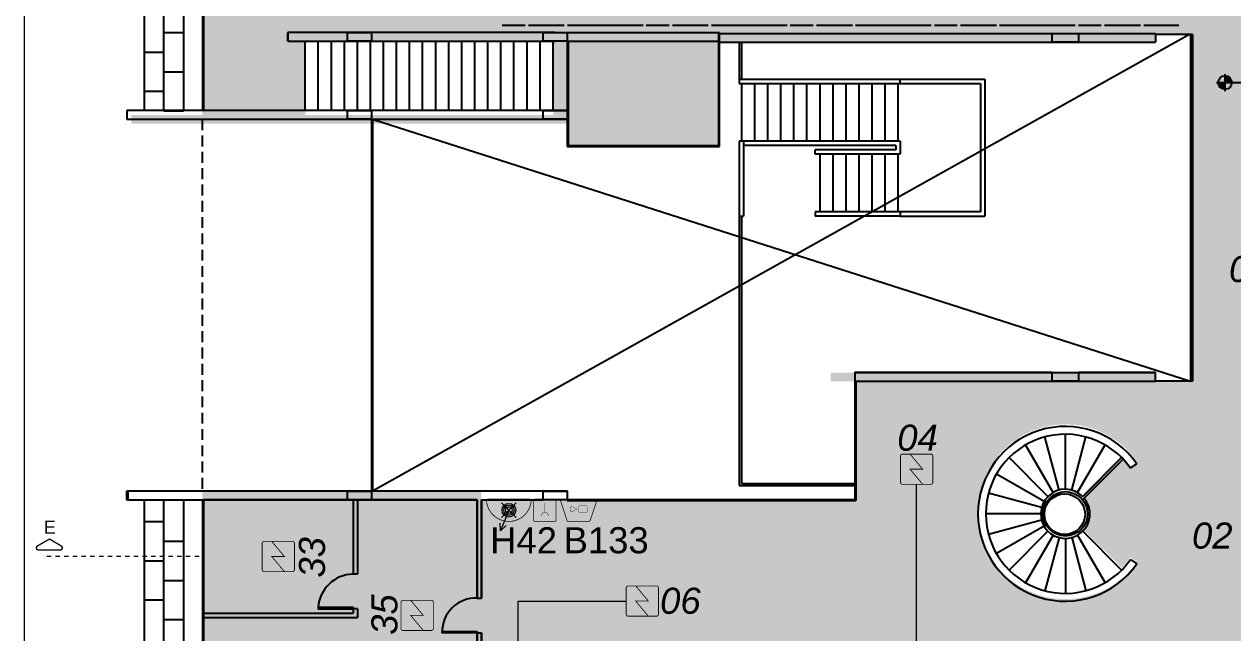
# Model space of a CAD drawing. Header units: metres. Extents: x -331 to 2982, y 362 to 2539.
# Drawn here: x 741.97 to 769.76, y 2189.98 to 2203.98 of the extents above; entities that cross this region are included whole.
import ezdxf
from ezdxf.enums import TextEntityAlignment as Align

# ---------------------------------------------------------------- set-up
doc = ezdxf.new("R2010")
doc.units = ezdxf.units.M
doc.linetypes.add('DASHDOT', pattern=[1, 0.5, -0.25, 0, -0.25])
doc.linetypes.add('DASHED2', pattern=[0.375, 0.25, -0.125])
doc.layers.get('0').update_dxf_attribs({"color": 251})
doc.layers.add('_corredores', color=251, linetype='Continuous', plot=False)
doc.layers.add('_salas', color=251, linetype='Continuous', plot=False)
for name, color, linetype in [('ALV', 251, 'Continuous'), ('Cota Nivel', 251, 'Continuous'), ('CX', 251, 'Continuous'), ('Det', 251, 'Continuous'), ('DET. FUMAÇA', 1, 'Continuous'), ('Det_Vigas', 251, 'Continuous'), ('Div', 251, 'Continuous'), ('Est', 251, 'Continuous'), ('Pis', 251, 'Continuous'), ('Proj', 251, 'DASHED2'), ('vid', 251, 'Continuous'), ('vis', 251, 'Continuous')]:
    doc.layers.add(name, color=color, linetype=linetype)
doc.layers.add('LCorte', color=251, linetype='Continuous', lineweight=20)
doc.styles.add('ARIAL', font='arial.ttf')
doc.styles.add('X3G_ENTITY_1416AFBF', font='arial.ttf', dxfattribs={"height": 0.6})
doc.styles.add('X3G_ENTITY_1416C309', font='arial.ttf', dxfattribs={"height": 0.6})
doc.styles.add('X3G_ENTITY_1416C30C', font='arial.ttf', dxfattribs={"height": 0.6})
doc.styles.add('X3G_ENTITY_1416C312', font='arial.ttf', dxfattribs={"height": 0.6})
doc.styles.add('X3G_ENTITY_1416C315', font='arial.ttf', dxfattribs={"height": 0.6})
doc.styles.add('X3G_ENTITY_1416C34B', font='arial.ttf', dxfattribs={"height": 0.6})
doc.styles.add('X3G_ENTITY_1422A875', font='arial.ttf', dxfattribs={"height": 0.6})

# ---------------------------------------------------------------- blocks, each defined once
blk = doc.blocks.new('Detector de fumaça')
at = {"layer": 'DET. FUMAÇA', "linetype": 'Continuous', "lineweight": 15, "const_width": 0.0187}
blk.add_lwpolyline([(774.599, 539.816), (775.249, 539.816, -0.414214), (775.296, 539.769), (775.296, 539.167, -0.414214), (775.249, 539.12), (774.599, 539.12, -0.414214), (774.553, 539.167), (774.553, 539.769, -0.414214)], format="xyb", close=True, dxfattribs=at)
blk.add_lwpolyline([(774.773, 539.816), (775.064, 539.468), (774.773, 539.468), (775.064, 539.12)], dxfattribs=at)
blk = doc.blocks.new('WEW')
at = {"color": 1, "lineweight": 0, "true_color": 0xe60000}
for p, q in [((1781.244, 994.005), (1781.439, 994.482)), ((1781.439, 994.482), (1781.308, 994.36)), ((1781.439, 994.482), (1781.447, 994.302)), ((1781.075, 994.175), (1781.413, 993.836)), ((1781.413, 994.175), (1781.075, 993.836))]:
    blk.add_line(p, q, dxfattribs=at)
at = {"color": 1, "true_color": 0xe60000, "const_width": 0.0172}
for points in [[(1779.259, 993.747), (1780.023, 993.747, 0.511918), (1780.056, 993.793), (1779.907, 994.24, 0.322823), (1779.874, 994.263), (1779.408, 994.263, 0.322823), (1779.375, 994.24), (1779.226, 993.793, 0.511918)], [(1780.193, 994.263), (1780.641, 994.263, -0.414214), (1780.675, 994.229), (1780.675, 993.782, -0.414214), (1780.641, 993.747), (1780.193, 993.747, -0.414214), (1780.159, 993.782), (1780.159, 994.229, -0.414214)], [(1780.764, 993.748), (1781.724, 993.748, 0.435311), (1781.759, 993.784, 0.930949), (1780.73, 993.784, 0.435311)]]:
    blk.add_lwpolyline(points, format="xyb", close=True, dxfattribs=at)
at = {"color": 1, "true_color": 0xe60000, "const_width": 0.0086}
for points in [[(1779.463, 994.06), (1779.617, 994.06), (1779.652, 994.026), (1779.652, 993.936), (1779.617, 993.902), (1779.463, 993.902), (1779.428, 993.936), (1779.428, 994.026)], [(1779.832, 993.936), (1779.832, 994.026), (1779.802, 994.044), (1779.679, 993.981), (1779.802, 993.918)]]:
    blk.add_lwpolyline(points, close=True, dxfattribs=at)
for points in [[(1780.336, 994.135), (1780.338, 994.117), (1780.344, 994.099), (1780.351, 994.088), (1780.365, 994.073), (1780.373, 994.067), (1780.386, 994.06), (1780.397, 994.057), (1780.413, 994.055), (1780.421, 994.055), (1780.431, 994.056), (1780.45, 994.062), (1780.464, 994.07), (1780.477, 994.082), (1780.488, 994.096), (1780.494, 994.11), (1780.497, 994.122), (1780.498, 994.13), (1780.498, 994.136)], [(1780.417, 993.837), (1780.417, 994.055)]]:
    blk.add_lwpolyline(points, dxfattribs=at)
at = {"color": 1, "lineweight": 0, "true_color": 0xe60000}
for radius in [0.158, 0.119, 0.0774]:
    blk.add_circle((1781.244, 994.005), radius, dxfattribs=at)

msp = doc.modelspace()

# ---------------------------------------------------------------- hatches: boundary and pattern name
at = {"layer": '_corredores', "transparency": 33554508}
h = msp.add_hatch(color=256, dxfattribs=at)
h.dxf.hatch_style = 1
h.paths.add_polyline_path([(851.611, 2224.542), (870.381, 2224.542), (870.381, 2226.378), (870.191, 2226.378), (870.191, 2226.575), (870.005, 2226.762), (866.306, 2226.763), (866.29, 2226.729), (866.185, 2226.811), (865.424, 2227.572), (863.996, 2227.572), (862.567, 2227.572), (861.757, 2226.763), (861.722, 2226.763), (861.718, 2226.762), (861.705, 2226.761), (861.687, 2226.761), (858.092, 2226.763), (857.746, 2226.416), (857.399, 2226.763), (853.806, 2226.763), (853.79, 2226.729), (853.686, 2226.811), (852.924, 2227.572), (851.496, 2227.572), (849.749, 2227.572), (849.749, 2226.812), (849.609, 2226.812), (849.609, 2229.892), (844.805, 2229.892), (844.805, 2226.871), (844.864, 2226.812), (845.246, 2227.194), (845.628, 2226.812), (845.246, 2226.43), (844.805, 2226.871), (844.805, 2226.753), (844.815, 2226.763), (840.708, 2226.763), (840.376, 2226.43), (840.043, 2226.763), (836.436, 2226.763), (836.42, 2226.729), (836.316, 2226.811), (835.554, 2227.572), (834.126, 2227.572), (832.698, 2227.572), (831.888, 2226.763), (831.852, 2226.763), (831.849, 2226.762), (831.835, 2226.761), (831.817, 2226.761), (828.223, 2226.763), (827.876, 2226.416), (827.529, 2226.763), (823.936, 2226.763), (823.92, 2226.729), (823.815, 2226.811), (823.054, 2227.572), (821.626, 2227.572), (820.197, 2227.572), (819.387, 2226.763), (819.352, 2226.763), (819.348, 2226.762), (819.335, 2226.761), (819.317, 2226.761), (815.722, 2226.763), (815.376, 2226.416), (815.029, 2226.763), (811.436, 2226.763), (811.42, 2226.729), (811.315, 2226.811), (810.554, 2227.572), (809.126, 2227.572), (807.697, 2227.572), (806.887, 2226.763), (806.852, 2226.763), (806.848, 2226.762), (806.835, 2226.761), (806.817, 2226.761), (803.222, 2226.763), (802.876, 2226.416), (802.529, 2226.763), (798.936, 2226.763), (798.92, 2226.729), (798.815, 2226.811), (798.054, 2227.572), (796.626, 2227.572), (795.197, 2227.572), (794.387, 2226.763), (794.352, 2226.763), (794.348, 2226.762), (794.335, 2226.761), (794.317, 2226.761), (790.722, 2226.763), (790.376, 2226.416), (790.029, 2226.763), (786.436, 2226.763), (786.42, 2226.729), (786.315, 2226.811), (785.554, 2227.572), (784.126, 2227.572), (782.697, 2227.572), (781.887, 2226.763), (781.852, 2226.763), (781.848, 2226.762), (781.835, 2226.761), (781.817, 2226.761), (778.222, 2226.763), (777.876, 2226.416), (777.529, 2226.763), (773.936, 2226.763), (773.92, 2226.729), (773.816, 2226.811), (773.054, 2227.572), (771.626, 2227.572), (770.197, 2227.572), (769.387, 2226.763), (769.352, 2226.763), (769.348, 2226.762), (769.335, 2226.761), (769.317, 2226.761), (765.617, 2226.762), (765.431, 2226.575), (765.431, 2226.378), (765.241, 2226.378), (765.241, 2224.542), (770.086, 2224.542), (770.086, 2214.629), (770.226, 2214.629), (770.226, 2205.509), (767.338, 2205.509), (767.338, 2207.704), (766.211, 2207.704), (766.211, 2205.509), (751.111, 2205.509), (751.111, 2210.741), (749.911, 2210.741), (749.911, 2205.509), (746.061, 2205.509), (746.061, 2201.894), (748.431, 2201.894), (748.431, 2203.594), (748.031, 2203.594), (748.031, 2203.794), (754.456, 2203.794), (754.456, 2203.594), (754.131, 2203.594), (754.131, 2201.894), (754.456, 2201.894), (754.456, 2201.694), (754.456, 2201.169), (757.956, 2201.169), (757.956, 2203.569), (757.956, 2203.769), (768.011, 2203.769), (768.011, 2203.749), (768.816, 2203.749), (768.816, 2195.789), (767.986, 2195.789), (767.986, 2195.769), (762.346, 2195.769), (761.071, 2195.769), (761.071, 2193.044), (754.156, 2193.044), (752.481, 2193.044), (752.481, 2160.519), (752.481, 2157.069), (754.081, 2157.069), (754.081, 2160.544), (753.906, 2160.544), (753.906, 2163.419), (754.171, 2163.419), (754.171, 2187.629), (760.806, 2187.629), (760.806, 2187.719), (773.011, 2187.719), (775.861, 2187.719), (782.791, 2187.719), (782.791, 2190.319), (775.861, 2190.319), (772.986, 2190.319), (772.986, 2195.79), (771.756, 2195.789), (771.756, 2203.744), (773.121, 2203.744), (773.121, 2203.829), (845.141, 2203.829), (845.141, 2195.819), (845.261, 2195.819), (845.261, 2190.319), (839.761, 2190.319), (839.761, 2188.494), (845.261, 2188.494), (845.261, 2187.569), (849.661, 2187.569), (849.661, 2185.094), (852.261, 2185.094), (852.261, 2183.894), (853.061, 2183.894), (853.061, 2176.889), (852.261, 2176.889), (852.261, 2175.254), (853.061, 2175.254), (853.061, 2168.394), (852.261, 2168.394), (852.261, 2166.994), (853.061, 2166.994), (853.061, 2159.489), (825.261, 2159.489), (825.261, 2158.669), (814.561, 2158.669), (814.561, 2159.469), (811.031, 2159.469), (811.031, 2158.069), (813.081, 2158.069), (813.081, 2157.769), (812.881, 2157.769), (812.881, 2156.869), (827.081, 2156.869), (827.081, 2158.069), (854.661, 2158.069), (854.661, 2183.893), (855.756, 2183.893), (855.756, 2184.657), (854.661, 2184.657), (854.661, 2186.757), (855.756, 2186.757), (855.756, 2187.519), (852.011, 2187.519), (852.011, 2187.719), (870.321, 2187.719), (870.321, 2195.769), (866.411, 2195.769), (866.411, 2195.773), (852.411, 2195.789), (852.411, 2195.699), (852.411, 2190.369), (849.561, 2190.369), (849.561, 2205.509), (845.001, 2205.509), (845.001, 2208.659), (849.561, 2208.659), (849.561, 2208.919), (849.561, 2212.194), (852.211, 2212.194), (852.211, 2214.629), (851.611, 2214.629)])
h.paths.add_polyline_path([(845.931, 2221.609), (845.47, 2221.609), (845.47, 2222.029), (843.97, 2222.029), (843.97, 2221.609), (843.95, 2220.109), (845.93, 2220.109), (845.931, 2214.629), (846.008, 2214.629), (846.008, 2210.809), (843.811, 2210.809), (843.811, 2205.509), (835.011, 2205.509), (835.011, 2210.809), (833.811, 2210.809), (833.811, 2205.509), (825.011, 2205.509), (825.011, 2210.809), (823.811, 2210.809), (823.811, 2205.509), (815.011, 2205.509), (815.011, 2210.809), (813.811, 2210.809), (813.811, 2205.509), (805.011, 2205.509), (805.011, 2210.809), (803.811, 2210.809), (803.811, 2205.509), (795.011, 2205.509), (795.011, 2210.809), (793.811, 2210.809), (793.811, 2205.509), (785.011, 2205.509), (785.011, 2210.809), (783.811, 2210.809), (783.811, 2205.509), (775.011, 2205.509), (775.011, 2210.809), (773.981, 2210.809), (773.981, 2205.509), (773.196, 2205.509), (773.196, 2214.629), (773.126, 2214.629), (773.125, 2220.109), (775.146, 2220.109), (775.146, 2221.609), (775.126, 2221.609), (775.126, 2222.029), (773.626, 2222.029), (773.626, 2221.609), (773.166, 2221.609), (773.166, 2224.542), (845.931, 2224.541)], flags=16)
h.paths.add_polyline_path([(851.496, 2226.43), (851.114, 2226.812), (851.496, 2227.194), (851.878, 2226.812)], flags=16)
h.paths.add_polyline_path([(834.508, 2226.812), (834.126, 2226.43), (833.744, 2226.812), (834.126, 2227.194)], flags=16)
h.paths.add_polyline_path([(863.614, 2226.812), (863.996, 2227.194), (864.378, 2226.812), (863.996, 2226.43)], flags=16)
h.paths.add_polyline_path([(822.008, 2226.812), (821.626, 2226.43), (821.244, 2226.812), (821.626, 2227.194)], flags=16)
h.paths.add_polyline_path([(864.389, 2190.556), (864.551, 2190.634), (864.712, 2190.35), (866.013, 2191.248, -0.431733), (866.332, 2192.391), (865.598, 2193.79), (865.28, 2193.589), (865.172, 2193.734, -2.788173)], flags=16)
h.paths.add_polyline_path([(809.508, 2226.812), (809.126, 2226.43), (808.744, 2226.812), (809.126, 2227.194)], flags=16)
h.paths.add_polyline_path([(797.008, 2226.812), (796.626, 2226.43), (796.244, 2226.812), (796.626, 2227.194)], flags=16)
h.paths.add_polyline_path([(784.507, 2226.812), (784.126, 2226.43), (783.744, 2226.812), (784.126, 2227.194)], flags=16)
h.paths.add_polyline_path([(772.008, 2226.812), (771.626, 2226.43), (771.244, 2226.812), (771.626, 2227.194)], flags=16)
h.paths.add_polyline_path([(767.557, 2193.922), (767.41, 2193.819), (767.205, 2194.063), (766.31, 2193.169, -0.414214), (766.31, 2192.369), (767.205, 2191.475), (767.41, 2191.719), (767.557, 2191.616, -3.171595)], flags=16)
at = {"layer": '_salas', "transparency": 33554559}
h = msp.add_hatch(color=256, dxfattribs=at)
h.dxf.hatch_style = 1
h.paths.add_polyline_path([(754.454, 2203.796), (748.029, 2203.796), (748.029, 2203.596), (754.454, 2203.596)])
h.paths.add_polyline_path([(754.454, 2201.896), (744.429, 2201.896), (744.429, 2201.696), (754.454, 2201.696)])
h = msp.add_hatch(color=256, dxfattribs=at)
h.dxf.hatch_style = 1
h.paths.add_polyline_path([(757.954, 2203.771), (757.954, 2203.571), (768.009, 2203.571), (768.009, 2203.771)])
h = msp.add_hatch(color=256, dxfattribs=at)
h.dxf.hatch_style = 1
h.paths.add_polyline_path([(767.984, 2195.971), (760.509, 2195.971), (760.509, 2195.771), (767.984, 2195.771)])
h = msp.add_hatch(color=256, dxfattribs=at)
h.dxf.hatch_style = 1
h.paths.add_polyline_path([(762.309, 2163.421), (757.849, 2163.421), (757.849, 2160.546), (754.079, 2160.546), (754.079, 2157.071), (752.479, 2157.071), (752.479, 2160.521), (752.479, 2193.246), (746.059, 2193.246), (746.059, 2152.511), (757.849, 2152.511), (773.209, 2152.511), (773.209, 2163.421), (770.509, 2163.421), (770.509, 2187.721), (762.299, 2187.721)])

# ---------------------------------------------------------------- linework, layer by layer
at = {"lineweight": 0}
msp.add_line((768.764, 2203.746), (768.784, 2203.746), dxfattribs=at)
at = {"color": 251}
msp.add_line((768.764, 2203.746), (768.784, 2203.746), dxfattribs=at)
at = {"layer": 'ALV', "color": 251}
for p, q in [((754.179, 2203.796), (748.029, 2203.796)), ((748.029, 2203.596), (748.029, 2203.796)), ((749.404, 2203.796), (748.029, 2203.796)), ((748.029, 2203.796), (748.029, 2203.596)), ((753.904, 2203.796), (749.954, 2203.796)), ((767.984, 2203.771), (767.984, 2203.571)), ((748.029, 2203.596), (754.179, 2203.596)), ((748.029, 2203.596), (749.404, 2203.596)), ((749.954, 2203.596), (754.129, 2203.596)), ((749.404, 2201.996), (744.329, 2201.996)), ((744.329, 2201.996), (744.329, 2201.796)), ((749.404, 2201.996), (744.329, 2201.996)), ((744.329, 2201.996), (744.329, 2201.796)), ((754.454, 2201.996), (749.404, 2201.996)), ((753.904, 2201.996), (749.954, 2201.996)), ((744.329, 2201.796), (754.454, 2201.796)), ((744.329, 2201.796), (749.404, 2201.796)), ((749.954, 2201.796), (753.904, 2201.796)), ((749.404, 2193.246), (744.329, 2193.246)), ((744.329, 2193.046), (744.329, 2193.246)), ((749.404, 2193.246), (744.329, 2193.246)), ((744.329, 2193.246), (744.329, 2193.046)), ((744.329, 2193.046), (752.379, 2193.046)), ((744.329, 2193.046), (749.404, 2193.046)), ((744.349, 2193.226), (744.349, 2193.066)), ((754.454, 2193.246), (749.404, 2193.246)), ((753.904, 2193.246), (749.954, 2193.246)), ((749.954, 2193.046), (752.379, 2193.046)), ((749.954, 2193.046), (752.379, 2193.046)), ((752.379, 2193.046), (752.379, 2190.784)), ((752.379, 2193.046), (752.379, 2190.784)), ((752.479, 2193.046), (753.904, 2193.046)), ((752.479, 2193.046), (753.904, 2193.046)), ((752.479, 2190.784), (752.479, 2193.046)), ((752.479, 2190.784), (752.479, 2193.046)), ((752.379, 2189.984), (752.379, 2186.827)), ((752.379, 2189.984), (752.379, 2186.827))]:
    msp.add_line(p, q, dxfattribs=at)
at = {"layer": 'ALV'}
for p, q in [((752.379, 2193.046), (746.089, 2193.046)), ((746.089, 2193.046), (752.379, 2193.046)), ((749.954, 2193.046), (752.379, 2193.046)), ((752.379, 2190.784), (752.479, 2190.784)), ((752.379, 2189.984), (752.479, 2189.984))]:
    msp.add_line(p, q, dxfattribs=at)
at = {"layer": 'ALV', "color": 251}
for points in [[(757.954, 2203.771), (767.984, 2203.771)], [(757.954, 2203.571), (767.984, 2203.571)], [(761.089, 2195.971), (767.984, 2195.971)], [(761.069, 2195.771), (767.984, 2195.771)], [(767.819, 2195.771), (767.819, 2195.771)], [(752.379, 2190.784), (752.379, 2193.046)], [(752.379, 2190.784), (752.379, 2193.046)], [(752.479, 2190.784), (752.479, 2193.046)], [(752.479, 2190.784), (752.479, 2193.046)], [(752.379, 2186.827), (752.379, 2189.984)], [(752.379, 2186.827), (752.379, 2189.984)], [(752.479, 2186.827), (752.479, 2189.984)], [(752.479, 2186.827), (752.479, 2189.984)]]:
    msp.add_lwpolyline(points, dxfattribs=at)
for points in [[(765.609, 2195.971), (761.089, 2195.971), (761.069, 2195.971), (761.069, 2195.771), (765.609, 2195.771)], [(767.984, 2195.971), (766.209, 2195.971), (766.209, 2195.771), (767.984, 2195.771)]]:
    msp.add_lwpolyline(points, close=True, dxfattribs=at)
at = {"layer": 'ALV'}
for points in [[(752.379, 2190.784), (752.379, 2193.046)], [(752.479, 2193.046), (752.479, 2190.784)], [(752.479, 2189.984), (752.479, 2185.321), (752.379, 2185.321), (752.379, 2187.621)], [(752.379, 2187.721), (752.379, 2189.984)]]:
    msp.add_lwpolyline(points, dxfattribs=at)
at = {"layer": 'Cota Nivel', "color": 251, "const_width": 0.156}
for points in [[(769.66, 2202.642, 0.414214), (769.582, 2202.72, 1)], [(769.582, 2202.564, -0.414214), (769.504, 2202.642, -1)]]:
    msp.add_lwpolyline(points, format="xyb", dxfattribs=at)
at = {"layer": 'Cota Nivel', "color": 251}
for points in [[(769.582, 2202.447), (769.582, 2202.837)], [(769.387, 2202.642), (770.857, 2202.642)]]:
    msp.add_lwpolyline(points, dxfattribs=at)
msp.add_circle((769.582, 2202.642), 0.156, dxfattribs=at)
at = {"layer": 'CX', "ltscale": 8}
msp.add_lwpolyline([(752.379, 2190.014), (752.379, 2189.984), (751.579, 2189.984), (751.579, 2190.014)], close=True, dxfattribs=at)
msp.add_arc((752.35, 2190.013), 0.771, 87.8389, 182.1611, dxfattribs=at)
at = {"layer": 'Det', "color": 251}
for p, q in [((744.729, 2201.996), (744.729, 2215.521)), ((745.179, 2201.996), (745.179, 2215.521)), ((745.629, 2215.071), (745.629, 2201.996)), ((744.729, 2203.791), (744.729, 2203.791)), ((745.179, 2203.791), (745.629, 2203.791)), ((768.764, 2203.746), (749.974, 2193.246)), ((744.729, 2203.341), (745.179, 2203.341)), ((758.409, 2203.571), (758.409, 2202.721)), ((758.459, 2203.571), (758.459, 2202.721)), ((744.729, 2202.891), (744.729, 2202.891)), ((745.179, 2202.891), (745.629, 2202.891)), ((758.409, 2202.721), (764.059, 2202.721)), ((758.409, 2202.721), (758.409, 2202.621)), ((758.409, 2202.621), (763.959, 2202.621)), ((758.459, 2202.621), (758.459, 2201.296)), ((758.759, 2202.621), (758.759, 2201.296)), ((759.059, 2202.621), (759.059, 2201.296)), ((759.359, 2202.621), (759.359, 2201.296)), ((759.659, 2202.621), (759.659, 2201.296)), ((759.959, 2202.621), (759.959, 2201.296)), ((760.259, 2202.621), (760.259, 2201.296)), ((760.559, 2202.621), (760.559, 2201.296)), ((760.859, 2202.621), (760.859, 2201.296)), ((761.159, 2202.621), (761.159, 2201.296)), ((761.459, 2202.621), (761.459, 2201.296)), ((761.759, 2202.621), (761.759, 2201.296)), ((762.059, 2202.621), (762.059, 2201.296)), ((762.109, 2202.621), (762.109, 2202.721)), ((763.959, 2202.621), (763.959, 2199.671)), ((764.059, 2202.721), (764.059, 2199.571)), ((744.729, 2202.441), (745.179, 2202.441)), ((744.729, 2201.991), (744.729, 2201.991)), ((745.179, 2201.991), (745.629, 2201.991)), ((749.974, 2201.796), (768.784, 2195.771)), ((762.109, 2201.296), (758.409, 2201.296)), ((758.409, 2201.296), (758.409, 2199.571)), ((758.509, 2201.296), (758.509, 2199.571)), ((762.009, 2201.196), (758.509, 2201.196)), ((762.009, 2201.196), (762.009, 2201.096)), ((762.109, 2201.296), (762.109, 2200.996)), ((762.009, 2201.096), (760.159, 2201.096)), ((760.159, 2200.996), (760.159, 2201.096)), ((762.109, 2200.996), (760.159, 2200.996)), ((760.259, 2200.996), (760.259, 2199.671)), ((760.559, 2200.996), (760.559, 2199.671)), ((760.859, 2200.996), (760.859, 2199.671)), ((761.159, 2200.996), (761.159, 2199.671)), ((761.459, 2200.996), (761.459, 2199.671)), ((761.759, 2200.996), (761.759, 2199.671)), ((762.059, 2200.996), (762.059, 2199.671)), ((758.409, 2199.571), (758.409, 2193.371)), ((758.409, 2199.571), (758.509, 2199.571)), ((758.459, 2199.571), (758.459, 2193.421)), ((762.109, 2199.671), (760.159, 2199.671)), ((760.159, 2199.671), (760.159, 2199.571)), ((762.109, 2199.571), (760.159, 2199.571)), ((763.959, 2199.671), (762.109, 2199.671)), ((762.109, 2199.671), (762.109, 2199.571)), ((762.109, 2199.571), (764.059, 2199.571)), ((758.409, 2193.371), (761.089, 2193.371)), ((758.459, 2193.421), (761.089, 2193.421)), ((744.729, 2151.621), (744.729, 2193.046)), ((745.179, 2151.621), (745.179, 2193.046)), ((745.629, 2193.046), (745.629, 2152.071)), ((744.729, 2192.991), (744.729, 2192.991)), ((744.729, 2192.541), (745.179, 2192.541)), ((744.729, 2192.091), (744.729, 2192.091)), ((745.179, 2192.091), (745.629, 2192.091)), ((744.729, 2191.641), (745.179, 2191.641)), ((744.729, 2191.191), (744.729, 2191.191)), ((745.179, 2191.191), (745.629, 2191.191)), ((744.729, 2190.741), (745.179, 2190.741)), ((744.729, 2190.291), (744.729, 2190.291)), ((745.179, 2190.291), (745.629, 2190.291))]:
    msp.add_line(p, q, dxfattribs=at)
at = {"layer": 'Det_Vigas', "color": 251}
for p, q in [((752.959, 2203.961), (753.485, 2203.961)), ((753.56, 2203.961), (754.386, 2203.961)), ((754.461, 2203.961), (755.272, 2203.961)), ((755.272, 2203.961), (756.197, 2203.961)), ((756.272, 2203.961), (756.797, 2203.961)), ((756.872, 2203.961), (757.698, 2203.961)), ((757.773, 2203.961), (758.584, 2203.961)), ((758.584, 2203.961), (759.509, 2203.961)), ((759.584, 2203.961), (760.11, 2203.961)), ((760.185, 2203.961), (761.011, 2203.961)), ((761.086, 2203.961), (761.897, 2203.961)), ((761.897, 2203.961), (762.822, 2203.961)), ((762.897, 2203.961), (763.422, 2203.961)), ((763.497, 2203.961), (764.323, 2203.961)), ((764.398, 2203.961), (765.209, 2203.961)), ((765.209, 2203.961), (766.134, 2203.961)), ((766.209, 2203.961), (766.735, 2203.961)), ((766.81, 2203.961), (767.636, 2203.961)), ((767.711, 2203.961), (768.522, 2203.961)), ((754.454, 2203.796), (757.954, 2203.796)), ((754.454, 2203.596), (757.954, 2203.596))]:
    msp.add_line(p, q, dxfattribs=at)
at = {"layer": 'Div', "color": 230, "linetype": 'Continuous', "lineweight": 0}
msp.add_line((741.965, 2216.102), (741.965, 2148.779), dxfattribs=at)
at = {"layer": 'Div', "color": 150, "linetype": 'Continuous', "lineweight": 0}
for p, q in [((762.487, 2188.856), (762.489, 2193.399)), ((753.325, 2160.044), (753.325, 2190.714)), ((753.325, 2190.714), (755.809, 2190.714))]:
    msp.add_line(p, q, dxfattribs=at)
at = {"layer": 'Div'}
for p, q in [((749.529, 2193.046), (749.529, 2191.334)), ((749.629, 2193.046), (749.629, 2191.334)), ((749.629, 2191.334), (749.529, 2191.334)), ((746.079, 2190.434), (749.529, 2190.434)), ((749.529, 2190.534), (749.529, 2190.434)), ((749.629, 2190.534), (749.529, 2190.534)), ((749.629, 2190.534), (749.629, 2190.334))]:
    msp.add_line(p, q, dxfattribs=at)
msp.add_lwpolyline([(749.529, 2190.534), (749.529, 2190.564), (748.729, 2190.564), (748.729, 2190.534)], close=True, dxfattribs=at)
msp.add_lwpolyline([(746.079, 2190.334), (749.629, 2190.334)], dxfattribs=at)
msp.add_arc((749.545, 2190.516), 0.818, 91.1363, 176.6743, dxfattribs=at)
at = {"layer": 'Est', "color": 251}
for points in [[(749.954, 2203.596), (749.404, 2203.596), (749.404, 2203.796), (749.954, 2203.796)], [(754.454, 2203.596), (753.904, 2203.596), (753.904, 2203.796), (754.454, 2203.796)], [(765.609, 2203.571), (765.609, 2203.771), (766.209, 2203.771), (766.209, 2203.571)], [(749.954, 2201.796), (749.404, 2201.796), (749.404, 2201.996), (749.954, 2201.996)], [(754.454, 2201.796), (753.904, 2201.796), (753.904, 2201.996), (754.454, 2201.996)], [(765.609, 2195.771), (765.609, 2195.971), (766.209, 2195.971), (766.209, 2195.771)], [(749.954, 2193.046), (749.404, 2193.046), (749.404, 2193.246), (749.954, 2193.246)], [(749.954, 2193.046), (749.404, 2193.046), (749.404, 2193.246), (749.954, 2193.246)], [(754.454, 2193.046), (753.904, 2193.046), (753.904, 2193.246), (754.454, 2193.246)]]:
    msp.add_lwpolyline(points, close=True, dxfattribs=at)
at = {"layer": 'Est'}
msp.add_lwpolyline([(749.954, 2193.046), (749.404, 2193.046), (749.404, 2193.246), (749.954, 2193.246)], close=True, dxfattribs=at)
at = {"layer": 'LCorte', "color": 251, "linetype": 'DASHDOT', "ltscale": 0.005}
msp.add_line((742.486, 2191.744), (746.059, 2191.744), dxfattribs=at)
at = {"layer": 'LCorte', "color": 251}
msp.add_lwpolyline([(742.544, 2192.138), (742.26, 2191.967, 0.760667), (742.281, 2191.891), (742.808, 2191.891, 0.760667), (742.829, 2191.967), (742.544, 2192.138)], format="xyb", dxfattribs=at)
at = {"layer": 'Pis', "color": 251}
for p, q in [((768.834, 2203.746), (767.984, 2203.746)), ((768.784, 2203.746), (768.784, 2195.771)), ((748.429, 2201.996), (748.429, 2203.596)), ((748.729, 2201.996), (748.729, 2203.596)), ((749.029, 2201.996), (749.029, 2203.596)), ((749.329, 2201.996), (749.329, 2203.596)), ((749.629, 2201.996), (749.629, 2203.596)), ((749.929, 2201.996), (749.929, 2203.596)), ((750.229, 2201.996), (750.229, 2203.596)), ((750.529, 2201.996), (750.529, 2203.596)), ((750.829, 2201.996), (750.829, 2203.596)), ((751.129, 2201.996), (751.129, 2203.596)), ((751.429, 2201.996), (751.429, 2203.596)), ((751.729, 2201.996), (751.729, 2203.596)), ((752.029, 2201.996), (752.029, 2203.596)), ((752.329, 2201.996), (752.329, 2203.596)), ((752.629, 2201.996), (752.629, 2203.596)), ((752.929, 2201.996), (752.929, 2203.596)), ((753.229, 2201.996), (753.229, 2203.596)), ((753.529, 2201.996), (753.529, 2203.596)), ((753.829, 2201.996), (753.829, 2203.596)), ((754.129, 2201.996), (754.129, 2203.596)), ((768.834, 2195.771), (767.984, 2195.771)), ((765.763, 2193.267), (765.435, 2194.489)), ((765.909, 2193.286), (765.909, 2194.551)), ((766.055, 2193.267), (766.383, 2194.489)), ((765.627, 2193.21), (764.994, 2194.306)), ((766.192, 2193.21), (766.824, 2194.306)), ((765.509, 2193.121), (764.615, 2194.015)), ((766.303, 2193.045), (767.238, 2193.98)), ((766.309, 2193.121), (767.203, 2194.015)), ((765.42, 2193.004), (764.324, 2193.636)), ((765.363, 2192.867), (764.141, 2193.195)), ((765.344, 2192.721), (764.079, 2192.721)), ((765.363, 2192.575), (764.141, 2192.247)), ((765.42, 2192.439), (764.324, 2191.806)), ((765.509, 2192.322), (764.615, 2191.427)), ((765.627, 2192.232), (764.994, 2191.136)), ((766.192, 2192.232), (766.824, 2191.136)), ((766.309, 2192.322), (767.203, 2191.427)), ((765.763, 2192.175), (765.435, 2190.953)), ((765.909, 2192.156), (765.909, 2190.891)), ((766.055, 2192.175), (766.383, 2190.953))]:
    msp.add_line(p, q, dxfattribs=at)
msp.add_circle((765.894, 2192.712), 0.467, dxfattribs=at)
at = {"layer": 'Proj', "color": 251}
msp.add_line((746.059, 2201.796), (746.059, 2193.246), dxfattribs=at)
at = {"layer": 'vid', "color": 251}
for p, q in [((746.069, 2214.631), (746.069, 2201.996)), ((746.089, 2214.611), (746.089, 2201.996)), ((757.934, 2203.771), (757.934, 2201.191)), ((757.954, 2201.171), (757.954, 2203.771)), ((768.814, 2203.746), (768.814, 2195.771)), ((768.834, 2203.746), (768.834, 2195.771)), ((754.454, 2203.571), (754.454, 2201.171)), ((754.474, 2203.571), (754.474, 2201.191)), ((749.954, 2201.796), (749.954, 2193.246)), ((749.974, 2201.796), (749.974, 2193.246)), ((754.454, 2201.171), (757.954, 2201.171)), ((754.474, 2201.191), (757.934, 2201.191)), ((761.069, 2195.771), (761.069, 2193.046)), ((761.089, 2195.771), (761.089, 2193.026)), ((746.069, 2193.046), (746.069, 2152.511)), ((746.069, 2193.046), (746.069, 2152.511)), ((746.089, 2193.046), (746.089, 2152.531)), ((746.089, 2193.046), (746.089, 2152.531)), ((761.069, 2193.046), (754.454, 2193.046)), ((754.454, 2193.026), (761.089, 2193.026))]:
    msp.add_line(p, q, dxfattribs=at)
at = {"layer": 'vid'}
for p, q in [((746.069, 2193.046), (746.069, 2152.511)), ((746.089, 2193.046), (746.089, 2152.531))]:
    msp.add_line(p, q, dxfattribs=at)
at = {"layer": 'vis', "color": 251}
for p, q in [((767.408, 2193.771), (767.555, 2193.874)), ((767.408, 2191.671), (767.555, 2191.568))]:
    msp.add_line(p, q, dxfattribs=at)
msp.add_circle((765.909, 2192.721), 0.51, dxfattribs=at)
for radius, start, end in [(2.01, 35, 325), (1.83, 35, 325), (0.565, 45, 39.9229)]:
    msp.add_arc((765.909, 2192.721), radius, start, end, dxfattribs=at)

# ---------------------------------------------------------------- block references
at = {"lineweight": 0, "rotation": 180}
msp.add_blockref('WEW', (2534.356, 3186.809), dxfattribs=at)
at = {"layer": 'DET. FUMAÇA', "linetype": 'Continuous', "lineweight": 0}
for p in [(-12.435, 1654.279), (-27.115, 1652.272), (-18.744, 1651.246), (-23.92, 1650.916)]:
    msp.add_blockref('Detector de fumaça', p, dxfattribs=at)

# ---------------------------------------------------------------- texts
at = {"layer": 'Div', "color": 5, "linetype": 'Continuous', "lineweight": 0, "true_color": 0x0000ff, "char_height": 0.6, "attachment_point": 1}
for s, insert, style in [('{\\fArial|b0|i1|c0|p34;03}', (769.673, 2198.653), 'X3G_ENTITY_1416C315'), ('{\\fArial|b0|i1|c0|p34;04}', (762.044, 2194.772), 'X3G_ENTITY_1416C30C'), ('{\\fArial|b0|i1|c0|p34;02}', (768.821, 2192.521), 'X3G_ENTITY_1416C312'), ('{\\fArial|b0|i1|c0|p34;06}', (756.59, 2191.021), 'X3G_ENTITY_1416C309')]:
    msp.add_mtext_dynamic_manual_height_columns(s, width=13.3188, gutter_width=2.5, heights=[0], dxfattribs=dict(at, insert=insert, style=style))
at = {"layer": 'Div', "color": 96, "linetype": 'Continuous', "lineweight": 0, "true_color": 0x008000, "insert": (752.681, 2192.411), "char_height": 0.6, "width": 13.3188, "attachment_point": 1, "style": 'X3G_ENTITY_1422A875'}
msp.add_mtext('H42', dxfattribs=at)
at = {"layer": 'Div', "color": 6, "linetype": 'Continuous', "lineweight": 0, "true_color": 0xff00ff, "insert": (754.37, 2192.414), "char_height": 0.6, "attachment_point": 1, "style": 'X3G_ENTITY_1416C34B'}
msp.add_mtext_dynamic_manual_height_columns('B133', width=13.3188, gutter_width=2.5, heights=[0], dxfattribs=at)
at = {"layer": 'Div', "color": 5, "linetype": 'Continuous', "lineweight": 0, "true_color": 0x0000ff, "char_height": 0.6, "attachment_point": 1, "rotation": 90, "style": 'X3G_ENTITY_1416AFBF'}
for s, insert in [('{\\fArial|b0|i1|c0|p34;33}', (748.283, 2191.253)), ('{\\fArial|b0|i1|c0|p34;35}', (749.949, 2189.937))]:
    msp.add_mtext_dynamic_manual_height_columns(s, width=13.3188, gutter_width=2.5, heights=[0], dxfattribs=dict(at, insert=insert))
at = {"layer": 'LCorte', "color": 251, "style": 'ARIAL'}
msp.add_attdef('E', text='A', height=0.3, dxfattribs=at).set_placement((742.555, 2192.413), align=Align.MIDDLE_CENTER)

doc.saveas('drawing.dxf')
